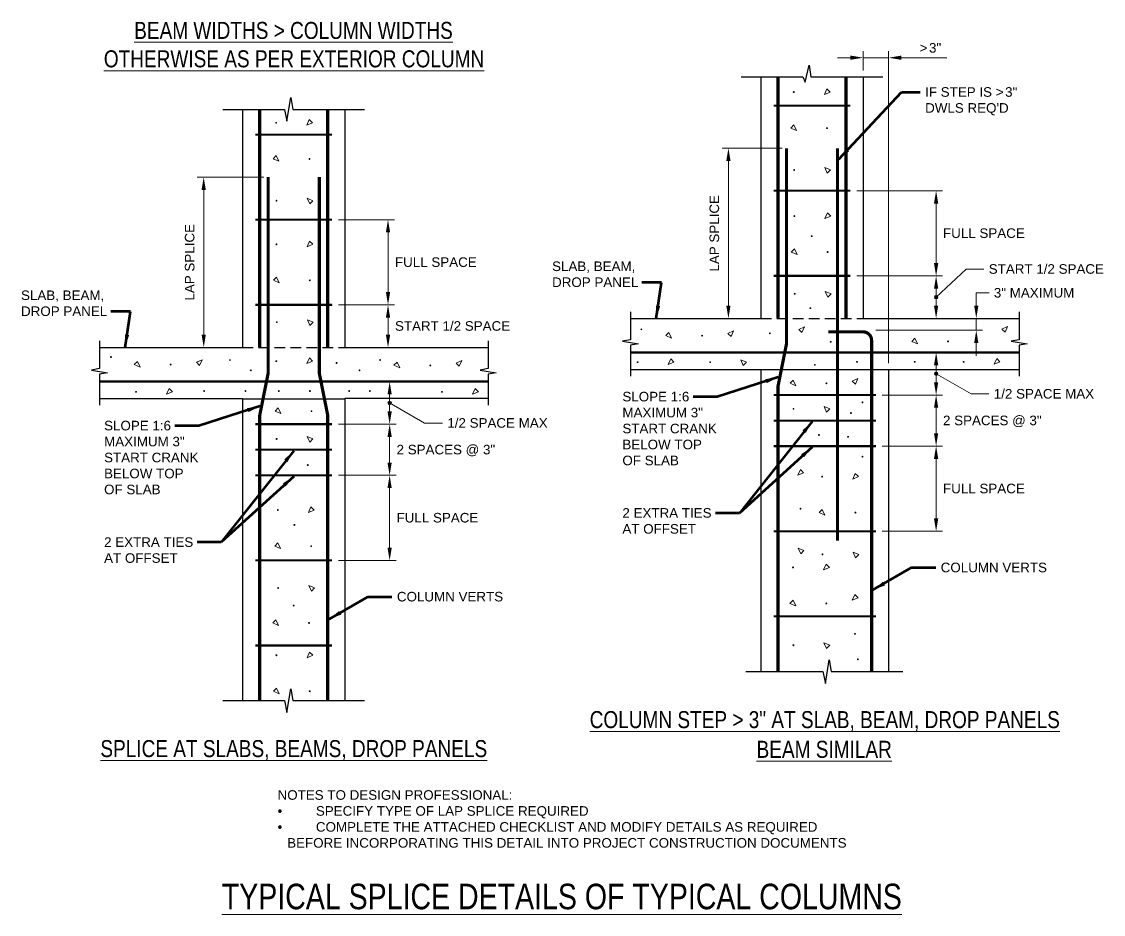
# Model space of a CAD drawing. Header units: inches. Extents: x -207 to -80, y 1596 to 1780.
# Drawn here: x -207.3 to -80.2, y 1595.7 to 1700.5 of the extents above; entities that cross this region are included whole.
import ezdxf

# ---------------------------------------------------------------- set-up
doc = ezdxf.new("R2010")
doc.units = ezdxf.units.IN
doc.header["$LTSCALE"] = 5
doc.header["$MEASUREMENT"] = 0
doc.linetypes.add('HIDDEN', pattern=[0.375, 0.25, -0.125])
for name, color, linetype, lineweight in [('S-ANNO-DIMS', 1, 'Continuous', 20), ('S-ANNO-TEXT', 7, 'Continuous', 20), ('S-DELT-PATT', 7, 'Continuous', 15), ('S-DETL', 3, 'Continuous', 30)]:
    doc.layers.add(name, color=color, linetype=linetype, lineweight=lineweight)
doc.styles.add('Romans', font='arial.ttf')
doc.dimstyles.get("Standard").update_dxf_attribs({"dimtxt": 0.18, "dimasz": 0.18, "dimexe": 0.18, "dimexo": 0.0625, "dimgap": 0.09, "dimtad": 0, "dimtih": 1, "dimtoh": 1, "dimdec": 4, "dimzin": 0, "dimdsep": 46, "dimtxsty": 'Standard', "dimcen": 0.09, "dimadec": 0, "dimazin": 0, "dimtfac": 1, "dimtdec": 4, "dimtofl": 0, "dimtmove": 0, "dimatfit": 3, "dimfxl": 1, "dimtolj": 1, "dimtzin": 0, "dimarcsym": 0})

# ---------------------------------------------------------------- blocks, each defined once
blk = doc.blocks.new('*D0')
at = {"layer": 'Defpoints', "color": 0, "transparency": 16777216}
for p in [(-108.43, 1696.3), (-108.43, 1694.05), (-105.43, 1659.67)]:
    blk.add_point(p, dxfattribs=at)
at = {"layer": 'S-ANNO-DIMS', "transparency": 16777216}
for p, q in [((-109.93, 1696.3), (-111.43, 1696.3)), ((-108.43, 1694.8), (-108.43, 1697.05)), ((-108.43, 1696.3), (-105.43, 1696.3)), ((-105.43, 1660.42), (-105.43, 1697.05)), ((-103.93, 1696.3), (-98.6, 1696.3))]:
    blk.add_line(p, q, dxfattribs=at)
for points in [[(-109.93, 1696.55), (-109.93, 1696.05), (-108.43, 1696.3)], [(-103.93, 1696.55), (-103.93, 1696.05), (-105.43, 1696.3)]]:
    blk.add_solid(points, dxfattribs=at)
at = {"layer": 'S-ANNO-DIMS', "transparency": 16777216, "insert": (-100.52, 1697.45), "char_height": 1.125, "attachment_point": 5, "style": 'Romans'}
blk.add_mtext('\\A1;{\\T1.2;>}3"', dxfattribs=at)
blk = doc.blocks.new('*D1')
at = {"layer": 'Defpoints', "color": 0, "transparency": 16777216}
for p in [(-106.93, 1650.67), (-99.85, 1650.67), (-106.93, 1640.67)]:
    blk.add_point(p, dxfattribs=at)
at = {"layer": 'S-ANNO-DIMS', "transparency": 16777216}
for p, q in [((-106.18, 1650.67), (-99.1, 1650.67)), ((-99.85, 1642.17), (-99.85, 1649.17)), ((-106.18, 1640.67), (-99.1, 1640.67))]:
    blk.add_line(p, q, dxfattribs=at)
for points in [[(-100.1, 1649.17), (-99.6, 1649.17), (-99.85, 1650.67)], [(-100.1, 1642.17), (-99.6, 1642.17), (-99.85, 1640.67)]]:
    blk.add_solid(points, dxfattribs=at)
blk = doc.blocks.new('*D2')
at = {"layer": 'Defpoints', "color": 0, "transparency": 16777216}
for p in [(-103.88, 1661.67), (-99.85, 1661.67), (-106.93, 1656.67)]:
    blk.add_point(p, dxfattribs=at)
at = {"layer": 'S-ANNO-DIMS', "transparency": 16777216}
blk.add_line((-99.85, 1658.17), (-99.85, 1660.17), dxfattribs=at)
for points in [[(-100.1, 1660.17), (-99.6, 1660.17), (-99.85, 1661.67)], [(-100.1, 1658.17), (-99.6, 1658.17), (-99.85, 1656.67)]]:
    blk.add_solid(points, dxfattribs=at)
blk = doc.blocks.new('*D3')
at = {"layer": 'Defpoints', "color": 0, "transparency": 16777216}
for p in [(-106.93, 1656.67), (-106.93, 1650.67), (-99.85, 1650.67)]:
    blk.add_point(p, dxfattribs=at)
at = {"layer": 'S-ANNO-DIMS', "transparency": 16777216}
for p, q in [((-106.18, 1656.67), (-99.1, 1656.67)), ((-99.85, 1655.17), (-99.85, 1652.17)), ((-106.18, 1650.67), (-99.1, 1650.67))]:
    blk.add_line(p, q, dxfattribs=at)
for points in [[(-100.1, 1655.17), (-99.6, 1655.17), (-99.85, 1656.67)], [(-100.1, 1652.17), (-99.6, 1652.17), (-99.85, 1650.67)]]:
    blk.add_solid(points, dxfattribs=at)
blk = doc.blocks.new('*D4')
at = {"layer": 'Defpoints', "color": 0, "transparency": 16777216}
for p in [(-109.93, 1680.67), (-99.85, 1680.67), (-109.93, 1670.67)]:
    blk.add_point(p, dxfattribs=at)
at = {"layer": 'S-ANNO-DIMS', "transparency": 16777216}
for p, q in [((-109.18, 1680.67), (-99.1, 1680.67)), ((-99.85, 1672.17), (-99.85, 1679.17)), ((-109.18, 1670.67), (-99.1, 1670.67))]:
    blk.add_line(p, q, dxfattribs=at)
for points in [[(-100.1, 1679.17), (-99.6, 1679.17), (-99.85, 1680.67)], [(-100.1, 1672.17), (-99.6, 1672.17), (-99.85, 1670.67)]]:
    blk.add_solid(points, dxfattribs=at)
blk = doc.blocks.new('*D5')
at = {"layer": 'Defpoints', "color": 0, "transparency": 16777216}
for p in [(-109.93, 1670.67), (-99.85, 1670.67), (-107.31, 1665.67)]:
    blk.add_point(p, dxfattribs=at)
at = {"layer": 'S-ANNO-DIMS', "transparency": 16777216}
blk.add_line((-99.85, 1667.17), (-99.85, 1669.17), dxfattribs=at)
for points in [[(-100.1, 1669.17), (-99.6, 1669.17), (-99.85, 1670.67)], [(-100.1, 1667.17), (-99.6, 1667.17), (-99.85, 1665.67)]]:
    blk.add_solid(points, dxfattribs=at)
blk = doc.blocks.new('*D6')
at = {"layer": 'Defpoints', "color": 0, "transparency": 16777216}
for p in [(-108.43, 1665.67), (-107.68, 1664.28), (-95.13, 1664.28)]:
    blk.add_point(p, dxfattribs=at)
at = {"layer": 'S-ANNO-DIMS', "transparency": 16777216}
for p, q in [((-95.13, 1667.17), (-95.13, 1668.67)), ((-95.13, 1665.67), (-95.13, 1664.28)), ((-106.93, 1664.28), (-94.38, 1664.28)), ((-95.13, 1662.78), (-95.13, 1661.28))]:
    blk.add_line(p, q, dxfattribs=at)
for points in [[(-95.38, 1667.17), (-94.88, 1667.17), (-95.13, 1665.67)], [(-95.38, 1662.78), (-94.88, 1662.78), (-95.13, 1664.28)]]:
    blk.add_solid(points, dxfattribs=at)
blk = doc.blocks.new('*D13')
at = {"layer": 'Defpoints', "color": 0, "transparency": 16777216}
for p in [(-124.26, 1685.67), (-117.18, 1685.67), (-120.43, 1665.67)]:
    blk.add_point(p, dxfattribs=at)
at = {"layer": 'S-ANNO-DIMS', "transparency": 16777216}
for p, q in [((-117.93, 1685.67), (-125.01, 1685.67)), ((-124.26, 1667.17), (-124.26, 1684.17)), ((-121.18, 1665.67), (-125.01, 1665.67))]:
    blk.add_line(p, q, dxfattribs=at)
for points in [[(-124.51, 1684.17), (-124.01, 1684.17), (-124.26, 1685.67)], [(-124.51, 1667.17), (-124.01, 1667.17), (-124.26, 1665.67)]]:
    blk.add_solid(points, dxfattribs=at)
blk = doc.blocks.new('*D14')
at = {"layer": 'Defpoints', "color": 0, "transparency": 16777216}
for p in [(-185.92, 1682.27), (-178.09, 1682.27), (-181.34, 1662.27)]:
    blk.add_point(p, dxfattribs=at)
at = {"layer": 'S-ANNO-DIMS', "transparency": 16777216}
for p, q in [((-178.84, 1682.27), (-186.67, 1682.27)), ((-185.92, 1663.77), (-185.92, 1680.77)), ((-182.09, 1662.27), (-186.67, 1662.27))]:
    blk.add_line(p, q, dxfattribs=at)
for points in [[(-186.17, 1680.77), (-185.67, 1680.77), (-185.92, 1682.27)], [(-186.17, 1663.77), (-185.67, 1663.77), (-185.92, 1662.27)]]:
    blk.add_solid(points, dxfattribs=at)
blk = doc.blocks.new('*D18')
at = {"layer": 'Defpoints', "color": 0, "transparency": 16777216}
for p in [(-170.84, 1677.27), (-164.26, 1677.27), (-170.84, 1667.27)]:
    blk.add_point(p, dxfattribs=at)
at = {"layer": 'S-ANNO-DIMS', "transparency": 16777216}
for p, q in [((-170.09, 1677.27), (-163.51, 1677.27)), ((-164.26, 1668.77), (-164.26, 1675.77)), ((-170.09, 1667.27), (-163.51, 1667.27))]:
    blk.add_line(p, q, dxfattribs=at)
for points in [[(-164.51, 1675.77), (-164.01, 1675.77), (-164.26, 1677.27)], [(-164.51, 1668.77), (-164.01, 1668.77), (-164.26, 1667.27)]]:
    blk.add_solid(points, dxfattribs=at)
blk = doc.blocks.new('*D19')
at = {"layer": 'Defpoints', "color": 0, "transparency": 16777216}
for p in [(-173.84, 1667.27), (-164.26, 1667.27), (-171.22, 1662.27)]:
    blk.add_point(p, dxfattribs=at)
at = {"layer": 'S-ANNO-DIMS', "transparency": 16777216}
blk.add_line((-164.26, 1663.77), (-164.26, 1665.77), dxfattribs=at)
for points in [[(-164.51, 1665.77), (-164.01, 1665.77), (-164.26, 1667.27)], [(-164.51, 1663.77), (-164.01, 1663.77), (-164.26, 1662.27)]]:
    blk.add_solid(points, dxfattribs=at)
blk = doc.blocks.new('*D20')
at = {"layer": 'Defpoints', "color": 0, "transparency": 16777216}
for p in [(-170.84, 1647.24), (-164.07, 1647.24), (-170.84, 1637.24)]:
    blk.add_point(p, dxfattribs=at)
at = {"layer": 'S-ANNO-DIMS', "transparency": 16777216}
for p, q in [((-170.09, 1647.24), (-163.32, 1647.24)), ((-164.07, 1638.74), (-164.07, 1645.74)), ((-170.09, 1637.24), (-163.32, 1637.24))]:
    blk.add_line(p, q, dxfattribs=at)
for points in [[(-164.32, 1645.74), (-163.82, 1645.74), (-164.07, 1647.24)], [(-164.32, 1638.74), (-163.82, 1638.74), (-164.07, 1637.24)]]:
    blk.add_solid(points, dxfattribs=at)
blk = doc.blocks.new('*D21')
at = {"layer": 'Defpoints', "color": 0, "transparency": 16777216}
for p in [(-167.79, 1658.24), (-164.07, 1658.24), (-170.84, 1653.24)]:
    blk.add_point(p, dxfattribs=at)
at = {"layer": 'S-ANNO-DIMS', "transparency": 16777216}
blk.add_line((-164.07, 1654.74), (-164.07, 1656.74), dxfattribs=at)
for points in [[(-164.32, 1656.74), (-163.82, 1656.74), (-164.07, 1658.24)], [(-164.32, 1654.74), (-163.82, 1654.74), (-164.07, 1653.24)]]:
    blk.add_solid(points, dxfattribs=at)
blk = doc.blocks.new('*D22')
at = {"layer": 'Defpoints', "color": 0, "transparency": 16777216}
for p in [(-170.84, 1653.24), (-170.84, 1647.24), (-164.07, 1647.24)]:
    blk.add_point(p, dxfattribs=at)
at = {"layer": 'S-ANNO-DIMS', "transparency": 16777216}
for p, q in [((-170.09, 1653.24), (-163.32, 1653.24)), ((-164.07, 1651.74), (-164.07, 1648.74)), ((-170.09, 1647.24), (-163.32, 1647.24))]:
    blk.add_line(p, q, dxfattribs=at)
for points in [[(-164.32, 1651.74), (-163.82, 1651.74), (-164.07, 1653.24)], [(-164.32, 1648.74), (-163.82, 1648.74), (-164.07, 1647.24)]]:
    blk.add_solid(points, dxfattribs=at)

msp = doc.modelspace()

# ---------------------------------------------------------------- hatches: boundary and pattern name
at = {"layer": 'S-ANNO-DIMS'}
h = msp.add_hatch(color=256, dxfattribs=at)
h.dxf.hatch_style = 1
h.paths.add_polyline_path([(-99.644672, 1668.172088, 1), (-100.056615, 1668.172088, 1)])
h = msp.add_hatch(color=256, dxfattribs=at)
h.dxf.hatch_style = 1
h.paths.add_polyline_path([(-99.644672, 1659.172088, 1), (-100.056615, 1659.172088, 1)])
h = msp.add_hatch(color=256, dxfattribs=at)
h.dxf.hatch_style = 1
h.paths.add_polyline_path([(-163.86121, 1655.743424, 1), (-164.273153, 1655.743424, 1)])

# ---------------------------------------------------------------- linework, layer by layer
msp.add_line((-95.130806, 1668.672088), (-93.630806, 1668.672088), dxfattribs=at)
for points in [[(-99.850643, 1668.172088), (-96.337814, 1671.462158), (-94.245363, 1671.462158)], [(-99.850643, 1659.172088), (-95.748023, 1656.803439), (-93.655573, 1656.803439)], [(-164.067182, 1655.743424), (-159.964562, 1653.374776), (-157.872111, 1653.374776)]]:
    msp.add_lwpolyline(points, dxfattribs=at)
for centre in [(-99.850643, 1668.172088), (-99.850643, 1659.172088), (-164.067182, 1655.743424)]:
    msp.add_circle(centre, 0.205972, dxfattribs=at)
at = {"layer": 'S-DELT-PATT', "flags": 128}
for points in [[(-116.629451, 1692.260555, 1), (-116.525771, 1692.260555, 1)], [(-177.455896, 1688.644945, 1), (-177.352216, 1688.644945, 1)], [(-112.612996, 1688.029145, -1), (-112.716676, 1688.029145, -1)], [(-173.439441, 1684.413536, -1), (-173.543121, 1684.413536, -1)], [(-116.585807, 1683.118422, -1), (-116.482127, 1683.118422, -1)], [(-177.412252, 1679.502813, -1), (-177.308572, 1679.502813, -1)], [(-116.563145, 1677.69778, 1), (-116.459465, 1677.69778, 1)], [(-177.425559, 1674.378042, 1), (-177.321879, 1674.378042, 1)], [(-114.516566, 1675.342472, 1), (-114.412886, 1675.342472, 1)], [(-112.54669, 1673.466371, -1), (-112.65037, 1673.466371, -1)], [(-173.409103, 1670.146633, -1), (-173.512783, 1670.146633, -1)], [(-116.519501, 1668.555648, -1), (-116.415821, 1668.555648, -1)], [(-114.678493, 1666.872762, 1), (-114.574813, 1666.872762, 1)], [(-177.381914, 1665.23591, -1), (-177.278234, 1665.23591, -1)], [(-134.541337, 1664.391192, 1), (-134.437657, 1664.391192, 1)], [(-127.300277, 1663.648029, -1), (-127.403957, 1663.648029, -1)], [(-119.445567, 1663.921586, -1), (-119.341887, 1663.921586, -1)], [(-112.18474, 1662.919767, 1), (-112.28842, 1662.919767, 1)], [(-98.392139, 1662.970798, -1), (-98.495819, 1662.970798, -1)], [(-196.878332, 1661.13803, 1), (-196.774652, 1661.13803, 1)], [(-189.752006, 1660.248682, -1), (-189.855686, 1660.248682, -1)], [(-182.879479, 1660.790413, 1), (-182.775799, 1660.790413, 1)], [(-177.444158, 1660.654795, 1), (-177.340478, 1660.654795, 1)], [(-170.358766, 1660.442794, 1), (-170.255086, 1660.442794, 1)], [(-165.228751, 1660.790413, 1), (-165.125071, 1660.790413, 1)], [(-159.235128, 1660.158328, -1), (-159.338808, 1660.158328, -1)], [(-134.978816, 1660.527291, 1), (-134.875136, 1660.527291, 1)], [(-126.455419, 1660.539947, -1), (-126.351739, 1660.539947, -1)], [(-114.150143, 1660.216708, -1), (-114.046463, 1660.216708, -1)], [(-109.207745, 1660.569553, -1), (-109.104065, 1660.569553, -1)], [(-102.411952, 1660.569553, -1), (-102.308272, 1660.569553, -1)], [(-96.674271, 1660.571917, 1), (-96.570591, 1660.571917, 1)], [(-180.444896, 1659.57375, 1), (-180.341216, 1659.57375, 1)], [(-167.663333, 1659.57375, 1), (-167.559653, 1659.57375, 1)], [(-112.693023, 1658.04805, -1), (-112.796703, 1658.04805, -1)], [(-193.921994, 1657.047867, 1), (-193.818314, 1657.047867, 1)], [(-185.922708, 1657.140427, 1), (-185.819028, 1657.140427, 1)], [(-181.053539, 1657.140427, 1), (-180.949859, 1657.140427, 1)], [(-177.140817, 1657.140427, 1), (-177.037137, 1657.140427, 1)], [(-173.488942, 1657.140427, 1), (-173.385262, 1657.140427, 1)], [(-168.880623, 1657.140427, 1), (-168.776943, 1657.140427, 1)], [(-166.44604, 1657.140427, 1), (-166.34236, 1657.140427, 1)], [(-157.96722, 1657.049449, 1), (-157.86354, 1657.049449, 1)], [(-108.443279, 1655.802921, -1), (-108.546959, 1655.802921, -1)], [(-173.205992, 1654.777256, -1), (-173.309672, 1654.777256, -1)], [(-116.665834, 1655.048721, -1), (-116.562154, 1655.048721, -1)], [(-109.809268, 1654.558999, -1), (-109.912948, 1654.558999, -1)], [(-177.400513, 1651.512663, -1), (-177.296833, 1651.512663, -1)], [(-113.67255, 1651.989344, 1), (-113.56887, 1651.989344, 1)], [(-110.143177, 1651.767755, -1), (-110.246857, 1651.767755, -1)], [(-108.443279, 1649.431606, -1), (-108.546959, 1649.431606, -1)], [(-173.749792, 1648.449986, 1), (-173.646112, 1648.449986, 1)], [(-113.295584, 1647.08851, 1), (-113.191904, 1647.08851, 1)], [(-177.259628, 1643.15553, 1), (-177.155948, 1643.15553, 1)], [(-115.736103, 1643.313856, -1), (-115.839783, 1643.313856, -1)], [(-109.279128, 1642.8571, -1), (-109.382808, 1642.8571, -1)], [(-175.314881, 1641.410729, 1), (-175.211201, 1641.410729, 1)], [(-173.243173, 1638.92412, -1), (-173.346853, 1638.92412, -1)], [(-113.251939, 1637.946377, -1), (-113.148259, 1637.946377, -1)], [(-116.717513, 1636.422525, 1), (-116.613833, 1636.422525, 1)], [(-177.215984, 1634.013397, -1), (-177.112304, 1634.013397, -1)], [(-112.701058, 1632.191116, -1), (-112.804738, 1632.191116, -1)], [(-175.401831, 1631.938149, 1), (-175.298151, 1631.938149, 1)], [(-173.484985, 1629.901195, -1), (-173.588665, 1629.901195, -1)], [(-109.328783, 1628.627987, -1), (-109.432463, 1628.627987, -1)], [(-116.673869, 1627.280393, -1), (-116.570189, 1627.280393, -1)], [(-177.425635, 1626.102741, 1), (-177.321955, 1626.102741, 1)], [(-109.096638, 1625.635068, 1), (-108.992958, 1625.635068, 1)], [(-173.409179, 1621.871332, -1), (-173.512859, 1621.871332, -1)]]:
    msp.add_lwpolyline(points, format="xyb", close=True, dxfattribs=at)
for points in [[(-112.307176, 1692.264826), (-112.981439, 1691.977175), (-112.682069, 1692.639718)], [(-173.133621, 1688.649216), (-173.807884, 1688.361566), (-173.508514, 1689.024109)], [(-116.93527, 1688.033416), (-116.261007, 1687.745766), (-116.560378, 1688.408309)], [(-177.761715, 1684.417807), (-177.087453, 1684.130156), (-177.386823, 1684.792699)], [(-112.263532, 1683.114151), (-112.937795, 1683.401801), (-112.638425, 1682.739258)], [(-173.089977, 1679.498541), (-173.76424, 1679.786192), (-173.46487, 1679.123649)], [(-112.24087, 1677.702052), (-112.915133, 1677.414401), (-112.615763, 1678.076944)], [(-173.103284, 1674.382314), (-173.777547, 1674.094663), (-173.478177, 1674.757206)], [(-116.868965, 1673.470642), (-116.194702, 1673.182992), (-116.494072, 1673.845535)], [(-177.731378, 1670.150904), (-177.057115, 1669.863254), (-177.356485, 1670.525797)], [(-112.197226, 1668.551377), (-112.871489, 1668.839027), (-112.572119, 1668.176484)], [(-173.05964, 1665.231639), (-173.733903, 1665.519289), (-173.434532, 1664.856746)], [(-131.622551, 1663.6523), (-130.948289, 1663.36465), (-131.247659, 1664.027193)], [(-124.319985, 1663.918914), (-123.645722, 1664.206565), (-123.945092, 1663.544022)], [(-115.996279, 1664.386853), (-115.322016, 1664.674503), (-115.621386, 1664.01196)], [(-92.116694, 1664.421425), (-91.442431, 1664.709075), (-91.741801, 1664.046532)], [(-102.714414, 1662.975069), (-102.040151, 1662.687419), (-102.339521, 1663.349962)], [(-194.074281, 1660.252954), (-193.400018, 1659.965303), (-193.699388, 1660.627846)], [(-186.771714, 1660.519568), (-186.097451, 1660.807218), (-186.396821, 1660.144675)], [(-173.121883, 1660.659066), (-173.796146, 1660.371416), (-173.496776, 1661.033959)], [(-163.557402, 1660.162599), (-162.883139, 1659.874949), (-163.18251, 1660.537492)], [(-156.254836, 1660.429214), (-155.580573, 1660.716864), (-155.879943, 1660.054321)], [(-130.656541, 1660.531562), (-131.330804, 1660.243912), (-131.031434, 1660.906455)], [(-122.133144, 1660.535676), (-122.807407, 1660.823326), (-122.508037, 1660.160783)], [(-92.351997, 1660.576188), (-93.02626, 1660.288538), (-92.726889, 1660.951081)], [(-117.015298, 1658.052321), (-116.341035, 1657.764671), (-116.640405, 1658.427214)], [(-109.712731, 1658.318935), (-109.038468, 1658.606586), (-109.337838, 1657.944043)], [(-189.599719, 1657.052138), (-190.273982, 1656.764488), (-189.974612, 1657.427031)], [(-153.644946, 1657.05372), (-154.319209, 1656.76607), (-154.019838, 1657.428613)], [(-177.528267, 1654.781527), (-176.854004, 1654.493877), (-177.153374, 1655.15642)], [(-112.343559, 1655.04445), (-113.017822, 1655.3321), (-112.718452, 1654.669557)], [(-173.078239, 1651.508391), (-173.752502, 1651.796042), (-173.453131, 1651.133499)], [(-115.430284, 1647.549537), (-116.104547, 1647.261887), (-115.805177, 1647.92443)], [(-108.973309, 1647.092781), (-109.647572, 1646.805131), (-109.348202, 1647.467674)], [(-172.937353, 1643.159801), (-173.611616, 1642.872151), (-173.312246, 1643.534694)], [(-113.601403, 1642.861371), (-112.92714, 1642.573721), (-113.22651, 1643.236264)], [(-177.565448, 1638.928391), (-176.891185, 1638.640741), (-177.190555, 1639.303284)], [(-115.38664, 1638.398862), (-116.060903, 1638.686513), (-115.761532, 1638.023969)], [(-108.929665, 1637.942106), (-109.603928, 1638.229756), (-109.304557, 1637.567213)], [(-112.395239, 1636.426797), (-113.069502, 1636.139146), (-112.770131, 1636.801689)], [(-172.893709, 1634.009126), (-173.567972, 1634.296776), (-173.268602, 1633.634233)], [(-117.023333, 1632.195387), (-116.34907, 1631.907737), (-116.64844, 1632.57028)], [(-109.022964, 1632.863668), (-109.697227, 1632.576018), (-109.397857, 1633.238561)], [(-177.80726, 1629.905466), (-177.132997, 1629.617816), (-177.432367, 1630.280359)], [(-112.351594, 1627.276122), (-113.025857, 1627.563772), (-112.726487, 1626.901229)], [(-173.10336, 1626.107013), (-173.777623, 1625.819362), (-173.478253, 1626.481905)], [(-177.731454, 1621.875603), (-177.057191, 1621.587953), (-177.356561, 1622.250496)]]:
    msp.add_lwpolyline(points, close=True, dxfattribs=at)
at = {"layer": 'S-DETL'}
for p, q in [((-120.433236, 1694.049057), (-120.433236, 1665.672088)), ((-108.433236, 1694.049057), (-108.433236, 1665.672088)), ((-181.342019, 1690.229851), (-181.342019, 1662.267018)), ((-169.342019, 1690.229851), (-169.342019, 1662.267018)), ((-118.933236, 1670.672088), (-109.933236, 1670.672088)), ((-179.842019, 1667.267018), (-170.842019, 1667.267018)), ((-135.775768, 1665.672088), (-120.433236, 1665.672088)), ((-108.433236, 1665.672088), (-90.090705, 1665.672088)), ((-198.184551, 1662.267018), (-181.342019, 1662.267018)), ((-169.342019, 1662.267018), (-152.499488, 1662.267018)), ((-135.775768, 1659.672088), (-120.433236, 1659.672088)), ((-120.433236, 1659.672088), (-120.433236, 1624.180867)), ((-120.433236, 1659.672088), (-105.433236, 1659.672088)), ((-105.433236, 1659.672088), (-105.433236, 1624.180867)), ((-105.433236, 1659.672088), (-90.090705, 1659.672088)), ((-198.184551, 1656.267018), (-181.342019, 1656.267018)), ((-181.342019, 1656.267018), (-181.342019, 1620.775798)), ((-181.342019, 1656.243424), (-169.342019, 1656.243424)), ((-169.342019, 1656.267018), (-169.342019, 1620.775798)), ((-152.499488, 1656.267018), (-169.342019, 1656.267018))]:
    msp.add_line(p, q, dxfattribs=at)
at = {"layer": 'S-DETL', "linetype": 'HIDDEN'}
for p, q in [((-120.433236, 1665.672088), (-108.433236, 1665.672088)), ((-181.342019, 1662.267018), (-169.342019, 1662.267018))]:
    msp.add_line(p, q, dxfattribs=at)
at = {"layer": 'S-DETL', "linetype": 'Continuous'}
for points in [[(-122.763283, 1694.049057), (-115.512657, 1694.049057), (-115.226986, 1693.411483), (-114.786486, 1695.436632), (-114.555223, 1694.049057), (-106.118894, 1694.049057)], [(-183.672066, 1690.229851), (-176.42144, 1690.229851), (-176.135769, 1688.842276), (-175.695269, 1691.617425), (-175.464007, 1690.229851), (-167.027677, 1690.229851)], [(-135.775768, 1666.442784), (-135.775768, 1663.175608), (-136.716374, 1662.981957), (-134.835162, 1662.683352), (-135.775768, 1662.526584), (-135.775768, 1658.890147)], [(-90.090705, 1666.442784), (-90.090705, 1663.175608), (-91.031311, 1662.981957), (-89.150099, 1662.683352), (-90.090705, 1662.526584), (-90.090705, 1658.890147)], [(-198.184551, 1663.037714), (-198.184551, 1659.770538), (-199.125157, 1659.576888), (-197.243945, 1659.278283), (-198.184551, 1659.121515), (-198.184551, 1655.485078)], [(-152.499488, 1663.037714), (-152.499488, 1659.770538), (-153.440094, 1659.576888), (-151.558882, 1659.278283), (-152.499488, 1659.121515), (-152.499488, 1655.485078)], [(-122.227438, 1624.180867), (-113.147212, 1624.180867), (-112.861541, 1622.793292), (-112.421041, 1625.568441), (-112.189779, 1624.180867), (-103.753449, 1624.180867)], [(-183.672066, 1620.775798), (-176.42144, 1620.775798), (-176.135769, 1619.388223), (-175.695269, 1622.163372), (-175.464007, 1620.775798), (-167.027677, 1620.775798)]]:
    msp.add_lwpolyline(points, dxfattribs=at)
at = {"layer": 'S-DETL'}
for points, const_width in [([(-118.433236, 1694.049057), (-118.433236, 1665.672088)], 0.375), ([(-110.433236, 1694.049057), (-110.433236, 1665.672088)], 0.375), ([(-118.933236, 1690.672088), (-109.933236, 1690.672088)], 0.25), ([(-179.342019, 1690.229851), (-179.342019, 1662.267018)], 0.375), ([(-171.342019, 1690.229851), (-171.342019, 1662.267018)], 0.375), ([(-179.842019, 1687.267018), (-170.842019, 1687.267018)], 0.25), ([(-117.433236, 1685.672088), (-117.433236, 1662.672088), (-118.433236, 1657.672088), (-118.433236, 1624.180867)], 0.375), ([(-111.433236, 1685.672088), (-111.433236, 1639.577918)], 0.375), ([(-178.342019, 1682.267018), (-178.342019, 1659.267018), (-179.342019, 1654.267018), (-179.342019, 1620.775798)], 0.375), ([(-172.342019, 1682.267018), (-172.342019, 1659.267018), (-171.342019, 1654.267018), (-171.342019, 1620.775798)], 0.375), ([(-172.342019, 1682.267018), (-172.342019, 1662.267018)], 0.25), ([(-118.933236, 1680.672088), (-109.933236, 1680.672088)], 0.25), ([(-179.842019, 1677.267018), (-170.842019, 1677.267018)], 0.25), ([(-118.933236, 1670.672088), (-109.933236, 1670.672088)], 0.25), ([(-179.842019, 1667.267018), (-170.842019, 1667.267018)], 0.25), ([(-118.933236, 1656.672088), (-106.933236, 1656.672088)], 0.25), ([(-118.933236, 1656.672088), (-106.933236, 1656.672088)], 0.25), ([(-179.842019, 1653.243424), (-170.842019, 1653.243424)], 0.25), ([(-118.933236, 1653.672088), (-106.933236, 1653.672088)], 0.25), ([(-179.842019, 1650.243424), (-170.842019, 1650.243424)], 0.25), ([(-118.933236, 1650.672088), (-106.933236, 1650.672088)], 0.25), ([(-118.933236, 1650.672088), (-106.933236, 1650.672088)], 0.25), ([(-179.842019, 1647.243424), (-170.842019, 1647.243424)], 0.25), ([(-179.842019, 1647.243424), (-170.842019, 1647.243424)], 0.25), ([(-118.933236, 1640.672088), (-106.933236, 1640.672088)], 0.25), ([(-118.933236, 1640.672088), (-106.933236, 1640.672088)], 0.25), ([(-179.842019, 1637.243424), (-170.842019, 1637.243424)], 0.25), ([(-118.933236, 1630.672088), (-106.933236, 1630.672088)], 0.25), ([(-179.842019, 1627.243424), (-170.842019, 1627.243424)], 0.25)]:
    msp.add_lwpolyline(points, dxfattribs=dict(at, const_width=const_width))
at = {"layer": 'S-DETL', "const_width": 0.375}
msp.add_lwpolyline([(-112.498431, 1664.093957), (-108.433236, 1664.093957, -0.4142135624), (-107.433236, 1663.093957), (-107.433236, 1624.180867)], format="xyb", dxfattribs=at)
at = {"layer": 'S-DETL', "linetype": 'HIDDEN', "const_width": 0.25}
for points in [[(-135.813069, 1661.672088), (-90.090705, 1661.672088)], [(-198.184551, 1658.267018), (-152.499488, 1658.267018)]]:
    msp.add_lwpolyline(points, dxfattribs=at)

# ---------------------------------------------------------------- texts
at = {"layer": 'S-ANNO-DIMS', "char_height": 1.125, "attachment_point": 5, "rotation": 90, "style": 'Romans'}
for insert in [(-125.906079, 1675.672088), (-187.564862, 1672.267018)]:
    msp.add_mtext('\\A1;\\pxqc;LAP SPLICE', dxfattribs=dict(at, insert=insert))
at = {"layer": 'S-ANNO-DIMS', "char_height": 1.125, "attachment_point": 1, "style": 'Romans'}
for s, insert in [('\\A1;FULL SPACE', (-99.038143, 1676.253773)), ('\\A1;FULL SPACE', (-163.445194, 1672.848703)), ('\\A1;START 1/2 SPACE', (-93.663678, 1672.043843)), ('\\A1;3" MAXIMUM', (-93.068306, 1669.246866)), ('\\A1;START 1/2 SPACE', (-163.445194, 1665.348703)), ('\\A1;1/2 SPACE MAX ', (-93.073888, 1657.385124)), ('\\A1;1/2 SPACE MAX ', (-157.290426, 1653.95646)), ('\\A1;2 SPACES @ 3"', (-99.038143, 1654.253773)), ('\\A1;2 SPACES @ 3"', (-163.254682, 1650.825109)), ('\\A1;FULL SPACE', (-99.038143, 1646.253773)), ('\\A1;FULL SPACE', (-163.254682, 1642.825109))]:
    msp.add_mtext(s, dxfattribs=dict(at, insert=insert))
at = {"layer": 'S-ANNO-TEXT', "style": 'Romans', "width": 0.8}
for s, p in [('%%UBEAM WIDTHS > COLUMN WIDTHS', (-194.085812, 1698.507456)), ('%%UOTHERWISE AS PER EXTERIOR COLUMN', (-197.659072, 1695.169511)), ('%%UCOLUMN STEP > 3" AT SLAB, BEAM, DROP PANELS', (-140.561067, 1617.542269)), ('%%USPLICE AT SLABS, BEAMS, DROP PANELS', (-198.066167, 1614.1372)), ('%%UBEAM SIMILAR', (-120.950153, 1614.050854))]:
    msp.add_text(s, height=2, dxfattribs=at).set_placement(p)
at = {"layer": 'S-ANNO-TEXT', "char_height": 1.125, "attachment_point": 1, "style": 'Romans'}
for s, insert in [('\\pxql;IF STEP IS {\\T1.2;>}3" \\PDWLS REQ\'D', (-101.139315, 1692.836381)), ('\\pxql;SLAB, BEAM,\\PDROP PANEL', (-144.978892, 1672.36193)), ('\\pxql;SLAB, BEAM,\\PDROP PANEL', (-207.387675, 1668.956861)), ('\\pxql;2 EXTRA TIES\\PAT OFFSET', (-136.716374, 1643.387346)), ('\\pxql;2 EXTRA TIES\\PAT OFFSET', (-197.625157, 1639.958683))]:
    msp.add_mtext(s, dxfattribs=dict(at, insert=insert))
at = {"layer": 'S-ANNO-TEXT', "style": 'Romans'}
for s, insert, char_height, width, attachment_point in [('\\pxql;SLOPE 1:6\\PMAXIMUM 3"\\PSTART CRANK\\PBELOW TOP \\POF SLAB', (-108.735286, 1657.049601), 1.125, 27.98108792, 3), ('\\pxql;SLOPE 1:6\\PMAXIMUM 3"\\PSTART CRANK\\PBELOW TOP \\POF SLAB', (-169.644069, 1653.644531), 1.125, 27.98108792, 3), ('\\pxql;COLUMN VERTS', (-49.660179, 1636.977698), 1.125, 49.64852991, 3), ('\\pxql;COLUMN VERTS', (-113.568962, 1633.549035), 1.125, 49.64852991, 3), ('\\pxa0.44444;NOTES TO DESIGN PROFESSIONAL: \\P\\pi-1,l1;•^ISPECIFY TYPE OF LAP SPLICE REQUIRED\\P•^ICOMPLETE THE ATTACHED CHECKLIST AND MODIFY DETAILS AS REQUIRED BEFORE INCORPORATING THIS DETAIL INTO PROJECT CONSTRUCTION DOCUMENTS', (-177.237136, 1610.250484), 1.124999992, 67.34867791, 1), ('{\\W0.8;\\LTYPICAL SPLICE DETAILS OF TYPICAL COLUMNS}', (-143.834382, 1599.264675), 3, 137.346794, 2)]:
    msp.add_mtext(s, dxfattribs=dict(at, insert=insert, char_height=char_height, width=width, attachment_point=attachment_point))

# ---------------------------------------------------------------- dimensions: what is measured, and where the dimension line sits
at = {"layer": 'S-ANNO-DIMS'}
dim = msp.add_linear_dim(base=(-108.433236, 1696.299057), p1=(-105.433236, 1659.672088), p2=(-108.433236, 1694.049057), text='{\\T1.2;>}<>', dimstyle='Standard', override={"dimscale": 12, "dimtxt": 0.09375, "dimasz": 0.125, "dimexe": 0.0625, "dimgap": 0.0625, "dimtih": 0, "dimtoh": 0, "dimdec": 5, "dimrnd": 0.03125, "dimzin": 7, "dimlunit": 4, "dimtxsty": 'Romans', "dimcen": 0.125, "dimclrd": 256, "dimclre": 256, "dimclrt": 256, "dimadec": 4, "dimtdec": 5, "dimtofl": 1, "dimtvp": 1, "dimfrac": 2, "dimtzin": 3, "dimlwd": 65535, "dimlwe": 65535}, dxfattribs=at)
dim.commit()
dim.dimension.update_dxf_attribs({"geometry": '*D0', "text_midpoint": (-100.519099, 1696.299057), "dimtype": 128})
for base, p1, p2, angle, override, picture, middle in [((-124.26151, 1685.672088), (-120.433236, 1665.672088), (-117.183236, 1685.672088), 90, {"dimscale": 12, "dimtxt": 0.09375, "dimasz": 0.125, "dimexe": 0.0625, "dimgap": 0.0625, "dimtih": 0, "dimtoh": 0, "dimdec": 5, "dimrnd": 0.03125, "dimzin": 7, "dimlunit": 4, "dimtxsty": 'Romans', "dimcen": 0.125, "dimclrd": 256, "dimclre": 256, "dimclrt": 256, "dimadec": 4, "dimtdec": 5, "dimtofl": 1, "dimtvp": 1, "dimfrac": 2, "dimtzin": 3, "dimlwd": 65535, "dimlwe": 65535}, '*D13', (-124.26151, 1675.672088)), ((-185.920293, 1682.267018), (-181.342019, 1662.267018), (-178.092019, 1682.267018), 90, {"dimscale": 12, "dimtxt": 0.09375, "dimasz": 0.125, "dimexe": 0.0625, "dimgap": 0.0625, "dimtih": 0, "dimtoh": 0, "dimdec": 5, "dimrnd": 0.03125, "dimzin": 7, "dimlunit": 4, "dimtxsty": 'Romans', "dimcen": 0.125, "dimclrd": 256, "dimclre": 256, "dimclrt": 256, "dimadec": 4, "dimtdec": 5, "dimtofl": 1, "dimtvp": 1, "dimfrac": 2, "dimtzin": 3, "dimlwd": 65535, "dimlwe": 65535}, '*D14', (-185.920293, 1672.267018)), ((-99.850643, 1680.672088), (-109.933236, 1670.672088), (-109.933236, 1680.672088), 90, {"dimscale": 12, "dimtxt": 0.09375, "dimasz": 0.125, "dimexe": 0.0625, "dimgap": 0.0625, "dimtih": 0, "dimtoh": 0, "dimdec": 5, "dimrnd": 0.03125, "dimzin": 7, "dimlunit": 4, "dimtxsty": 'Romans', "dimcen": 0.125, "dimclrd": 256, "dimclre": 256, "dimclrt": 256, "dimadec": 4, "dimtdec": 5, "dimtofl": 1, "dimtvp": 1, "dimfrac": 2, "dimtzin": 3, "dimlwd": 65535, "dimlwe": 65535}, '*D4', (-99.850643, 1675.672088)), ((-164.257694, 1677.267018), (-170.842019, 1667.267018), (-170.842019, 1677.267018), 90, {"dimscale": 12, "dimtxt": 0.09375, "dimasz": 0.125, "dimexe": 0.0625, "dimgap": 0.0625, "dimtih": 0, "dimtoh": 0, "dimdec": 5, "dimrnd": 0.03125, "dimzin": 7, "dimlunit": 4, "dimtxsty": 'Romans', "dimcen": 0.125, "dimclrd": 256, "dimclre": 256, "dimclrt": 256, "dimadec": 4, "dimtdec": 5, "dimtofl": 1, "dimtvp": 1, "dimfrac": 2, "dimtzin": 3, "dimlwd": 65535, "dimlwe": 65535}, '*D18', (-164.257694, 1672.267018)), ((-99.850643, 1670.672088), (-107.308236, 1665.672088), (-109.933236, 1670.672088), 90, {"dimscale": 12, "dimtxt": 0.09375, "dimasz": 0.125, "dimexe": 0.0625, "dimgap": 0.0625, "dimtih": 0, "dimtoh": 0, "dimdec": 5, "dimrnd": 0.03125, "dimzin": 7, "dimlunit": 4, "dimtxsty": 'Romans', "dimcen": 0.125, "dimse1": 1, "dimse2": 1, "dimclrd": 256, "dimclre": 256, "dimclrt": 256, "dimadec": 4, "dimtdec": 5, "dimtofl": 1, "dimtvp": 1, "dimfrac": 2, "dimtzin": 3, "dimlwd": 65535, "dimlwe": 65535}, '*D5', (-99.850643, 1668.172088)), ((-95.130806, 1664.281457), (-108.433236, 1665.672088), (-107.683236, 1664.281457), 270, {"dimscale": 12, "dimtxt": 0.09375, "dimasz": 0.125, "dimexe": 0.0625, "dimgap": 0.0625, "dimtih": 0, "dimtoh": 0, "dimdec": 5, "dimrnd": 0.03125, "dimzin": 7, "dimlunit": 4, "dimtxsty": 'Romans', "dimcen": 0.125, "dimse1": 1, "dimclrd": 256, "dimclre": 256, "dimclrt": 256, "dimadec": 4, "dimtdec": 5, "dimtofl": 1, "dimtvp": 1, "dimfrac": 2, "dimtzin": 3, "dimlwd": 65535, "dimlwe": 65535}, '*D6', (-95.130806, 1664.976773)), ((-164.257694, 1667.267018), (-171.217019, 1662.267018), (-173.842019, 1667.267018), 90, {"dimscale": 12, "dimtxt": 0.09375, "dimasz": 0.125, "dimexe": 0.0625, "dimgap": 0.0625, "dimtih": 0, "dimtoh": 0, "dimdec": 5, "dimrnd": 0.03125, "dimzin": 7, "dimlunit": 4, "dimtxsty": 'Romans', "dimcen": 0.125, "dimse1": 1, "dimse2": 1, "dimclrd": 256, "dimclre": 256, "dimclrt": 256, "dimadec": 4, "dimtdec": 5, "dimtofl": 1, "dimtvp": 1, "dimfrac": 2, "dimtzin": 3, "dimlwd": 65535, "dimlwe": 65535}, '*D19', (-164.257694, 1664.767018)), ((-99.850643, 1661.672088), (-106.933236, 1656.672088), (-103.884111, 1661.672088), 90, {"dimscale": 12, "dimtxt": 0.09375, "dimasz": 0.125, "dimexe": 0.0625, "dimgap": 0.0625, "dimtih": 0, "dimtoh": 0, "dimdec": 5, "dimrnd": 0.03125, "dimzin": 7, "dimlunit": 4, "dimtxsty": 'Romans', "dimcen": 0.125, "dimse1": 1, "dimse2": 1, "dimclrd": 256, "dimclre": 256, "dimclrt": 256, "dimadec": 4, "dimtdec": 5, "dimtofl": 1, "dimtvp": 1, "dimfrac": 2, "dimtzin": 3, "dimlwd": 65535, "dimlwe": 65535}, '*D2', (-99.850643, 1659.172088)), ((-164.067182, 1658.243424), (-170.842019, 1653.243424), (-167.792894, 1658.243424), 90, {"dimscale": 12, "dimtxt": 0.09375, "dimasz": 0.125, "dimexe": 0.0625, "dimgap": 0.0625, "dimtih": 0, "dimtoh": 0, "dimdec": 5, "dimrnd": 0.03125, "dimzin": 7, "dimlunit": 4, "dimtxsty": 'Romans', "dimcen": 0.125, "dimse1": 1, "dimse2": 1, "dimclrd": 256, "dimclre": 256, "dimclrt": 256, "dimadec": 4, "dimtdec": 5, "dimtofl": 1, "dimtvp": 1, "dimfrac": 2, "dimtzin": 3, "dimlwd": 65535, "dimlwe": 65535}, '*D21', (-164.067182, 1655.743424)), ((-99.850643, 1650.672088), (-106.933236, 1656.672088), (-106.933236, 1650.672088), 270, {"dimscale": 12, "dimtxt": 0.09375, "dimasz": 0.125, "dimexe": 0.0625, "dimgap": 0.0625, "dimtih": 0, "dimtoh": 0, "dimdec": 5, "dimrnd": 0.03125, "dimzin": 7, "dimlunit": 4, "dimtxsty": 'Romans', "dimcen": 0.125, "dimclrd": 256, "dimclre": 256, "dimclrt": 256, "dimadec": 4, "dimtdec": 5, "dimtofl": 1, "dimtvp": 1, "dimfrac": 2, "dimtzin": 3, "dimlwd": 65535, "dimlwe": 65535}, '*D3', (-99.850643, 1654.172088)), ((-164.067182, 1647.243424), (-170.842019, 1653.243424), (-170.842019, 1647.243424), 270, {"dimscale": 12, "dimtxt": 0.09375, "dimasz": 0.125, "dimexe": 0.0625, "dimgap": 0.0625, "dimtih": 0, "dimtoh": 0, "dimdec": 5, "dimrnd": 0.03125, "dimzin": 7, "dimlunit": 4, "dimtxsty": 'Romans', "dimcen": 0.125, "dimclrd": 256, "dimclre": 256, "dimclrt": 256, "dimadec": 4, "dimtdec": 5, "dimtofl": 1, "dimtvp": 1, "dimfrac": 2, "dimtzin": 3, "dimlwd": 65535, "dimlwe": 65535}, '*D22', (-164.067182, 1650.743424)), ((-99.850643, 1650.672088), (-106.933236, 1640.672088), (-106.933236, 1650.672088), 90, {"dimscale": 12, "dimtxt": 0.09375, "dimasz": 0.125, "dimexe": 0.0625, "dimgap": 0.0625, "dimtih": 0, "dimtoh": 0, "dimdec": 5, "dimrnd": 0.03125, "dimzin": 7, "dimlunit": 4, "dimtxsty": 'Romans', "dimcen": 0.125, "dimclrd": 256, "dimclre": 256, "dimclrt": 256, "dimadec": 4, "dimtdec": 5, "dimtofl": 1, "dimtvp": 1, "dimfrac": 2, "dimtzin": 3, "dimlwd": 65535, "dimlwe": 65535}, '*D1', (-99.850643, 1645.672088)), ((-164.067182, 1647.243424), (-170.842019, 1637.243424), (-170.842019, 1647.243424), 90, {"dimscale": 12, "dimtxt": 0.09375, "dimasz": 0.125, "dimexe": 0.0625, "dimgap": 0.0625, "dimtih": 0, "dimtoh": 0, "dimdec": 5, "dimrnd": 0.03125, "dimzin": 7, "dimlunit": 4, "dimtxsty": 'Romans', "dimcen": 0.125, "dimclrd": 256, "dimclre": 256, "dimclrt": 256, "dimadec": 4, "dimtdec": 5, "dimtofl": 1, "dimtvp": 1, "dimfrac": 2, "dimtzin": 3, "dimlwd": 65535, "dimlwe": 65535}, '*D20', (-164.067182, 1642.243424))]:
    dim = msp.add_linear_dim(base=base, p1=p1, p2=p2, angle=angle, text=' ', dimstyle='Standard', override=override, dxfattribs=at)
    dim.commit()
    dim.dimension.update_dxf_attribs({"geometry": picture, "text_midpoint": middle, "dimtype": 128})

# ---------------------------------------------------------------- leaders
at = {"layer": 'S-ANNO-TEXT'}
for points in [[(-111.28038, 1684.363527), (-103.928477, 1692.254696), (-101.721, 1692.254696)], [(-132.741083, 1665.672088), (-132.116597, 1669.885293), (-134.443336, 1669.885293)], [(-195.149866, 1662.267018), (-194.52538, 1666.480224), (-196.852119, 1666.480224)], [(-118.406117, 1658.763748), (-125.570828, 1656.452606), (-128.410318, 1656.452606)], [(-179.3149, 1655.358679), (-186.479611, 1653.047537), (-189.319101, 1653.047537)], [(-114.433236, 1653.547088), (-122.94305, 1642.805661), (-125.78254, 1642.805661)], [(-175.342019, 1650.118424), (-183.851833, 1639.376998), (-186.691323, 1639.376998)], [(-114.433236, 1650.547088), (-122.94305, 1642.805661), (-125.78254, 1642.805661)], [(-175.342019, 1647.118424), (-183.851833, 1639.376998), (-186.691323, 1639.376998)], [(-107.273144, 1633.772961), (-102.729884, 1636.396013), (-99.890394, 1636.396013)], [(-171.181927, 1630.344298), (-166.638667, 1632.96735), (-163.799177, 1632.96735)]]:
    msp.add_leader(points, dimstyle='Standard', override={"dimscale": 12, "dimtxt": 0.09375, "dimasz": 0.125, "dimexe": 0.0625, "dimgap": 0.0625, "dimtih": 0, "dimtoh": 0, "dimdec": 5, "dimlfac": 12, "dimrnd": 0.03125, "dimzin": 7, "dimlunit": 4, "dimtxsty": 'Romans', "dimcen": 0.125, "dimclrd": 256, "dimclre": 256, "dimclrt": 256, "dimadec": 4, "dimtdec": 5, "dimtofl": 1, "dimtvp": 1, "dimfrac": 2, "dimtzin": 3, "dimlwd": 65535, "dimlwe": 65535}, dxfattribs=at)

doc.saveas('drawing.dxf')
